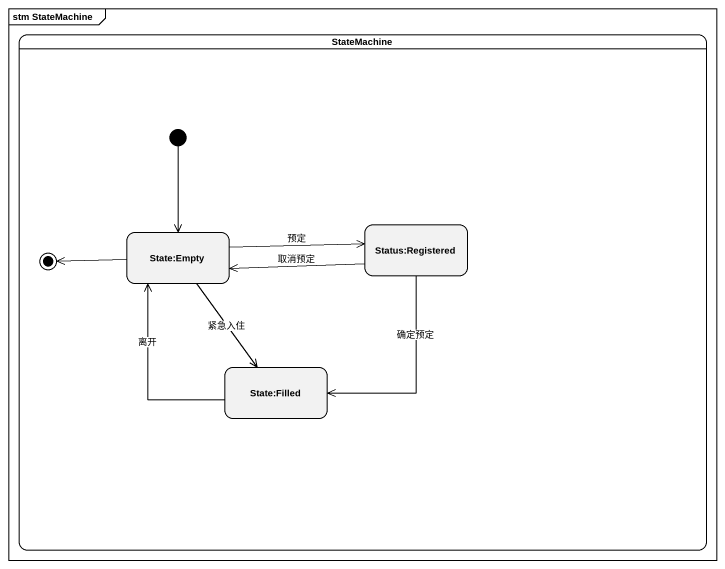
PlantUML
@startuml
mainframe stm StateMachine
hide empty description
state StateMachine {
  state "Status:Registered" as Status_Registered
  state "State:Empty" as State_Empty
  state "State:Filled" as State_Filled
  [*] --> State_Empty
  State_Empty -left-> [*]
}
Status_Registered -left-> State_Empty : 取消预定
Status_Registered --> State_Filled : 确定预定
State_Empty -right-> Status_Registered : 预定
State_Empty --> State_Filled : 紧急入住
State_Filled -up-> State_Empty : 离开
@enduml
